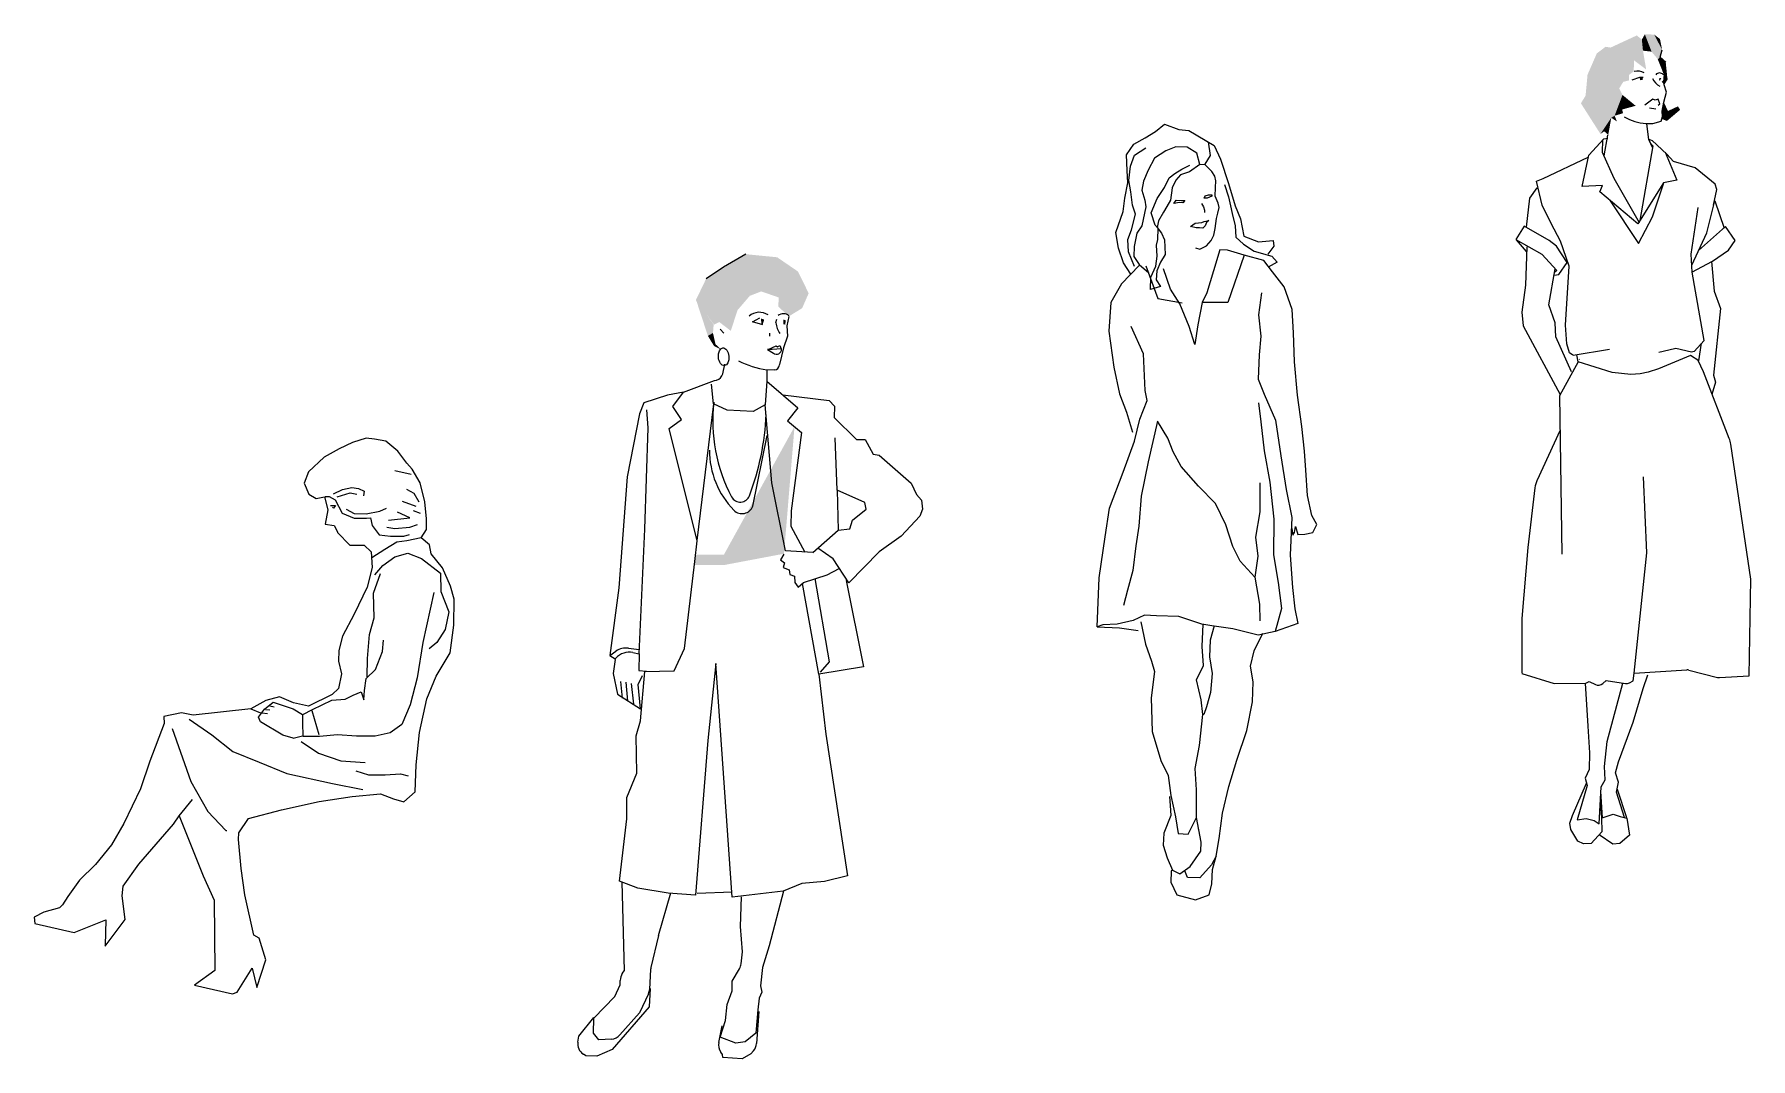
# Model space of a CAD drawing. Extents: x 116 to 135, y 123.1 to 129.1.
# Drawn here: x 116.761 to 120.311, y 125.431 to 127.551 of the extents above; entities that cross this region are included whole.
import ezdxf

# ---------------------------------------------------------------- set-up
doc = ezdxf.new("R2010")
doc.units = 0
doc.layers.get('0').update_dxf_attribs({"linetype": 'CONTINUOUS'})

msp = doc.modelspace()

# ---------------------------------------------------------------- linework, layer by layer
for p, q in [((120.1243, 127.5033), (120.128, 127.5186)), ((120.1356, 127.4927), (120.1243, 127.5033)), ((120.0663, 127.4563), (120.082, 127.4621)), ((120.082, 127.4621), (120.0886, 127.4621)), ((120.1314, 127.4103), (120.1372, 127.4307)), ((120.1318, 127.4469), (120.139, 127.4589)), ((120.1372, 127.4307), (120.1326, 127.4462)), ((120.109, 127.4167), (120.0925, 127.4039)), ((120.1018, 127.3984), (120.1149, 127.3967)), ((120.1136, 127.4143), (120.109, 127.4167)), ((120.1202, 127.4162), (120.1136, 127.4143)), ((120.12, 127.4041), (120.1236, 127.4065)), ((120.1236, 127.4065), (120.1202, 127.4162)), ((120.1279, 127.3917), (120.1314, 127.4103)), ((119.0798, 127.3493), (119.0987, 127.3643)), ((119.0987, 127.3643), (119.1282, 127.3539)), ((120.0946, 127.3657), (120.109, 127.3661)), ((120.1008, 127.3332), (120.0967, 127.3655)), ((120.109, 127.3661), (120.1262, 127.3706)), ((120.1262, 127.3706), (120.1288, 127.3804)), ((120.1288, 127.3804), (120.1279, 127.3917)), ((119.0351, 127.3234), (119.0586, 127.3363)), ((119.0586, 127.3363), (119.0798, 127.3493)), ((119.1282, 127.3539), (119.149, 127.3512)), ((119.149, 127.3512), (119.2012, 127.3208)), ((119.194, 127.2997), (119.19, 127.3279)), ((119.9762, 127.3005), (120.0074, 127.3345)), ((120.0051, 127.3062), (120.0055, 127.3324)), ((120.0074, 127.3345), (120.016, 127.3356)), ((120.0081, 127.2994), (120.0161, 127.3416)), ((120.1003, 127.3334), (120.1075, 127.3309)), ((120.1091, 127.3149), (120.1008, 127.3332)), ((120.103, 127.3265), (120.1091, 127.3197)), ((120.1075, 127.3309), (120.1382, 127.3029)), ((119.0204, 127.3009), (119.0351, 127.3234)), ((119.0214, 127.2686), (119.0204, 127.3009)), ((119.0287, 127.2776), (119.0365, 127.3003)), ((119.0365, 127.3003), (119.0601, 127.3155)), ((119.0777, 127.2941), (119.0652, 127.2692)), ((119.1013, 127.3093), (119.0777, 127.2941)), ((119.1224, 127.3177), (119.1013, 127.3093)), ((119.1454, 127.3168), (119.1224, 127.3177)), ((119.1656, 127.3045), (119.1454, 127.3168)), ((119.1716, 127.2812), (119.1656, 127.3045)), ((119.1831, 127.2818), (119.194, 127.2997)), ((119.2012, 127.3208), (119.2146, 127.2922)), ((119.2146, 127.2922), (119.2311, 127.2417)), ((119.8818, 127.2525), (119.9754, 127.2966)), ((119.9625, 127.2358), (119.9762, 127.3005)), ((120.0288, 127.252), (120.0051, 127.3062)), ((120.1091, 127.3197), (120.0822, 127.1655)), ((120.1341, 127.3067), (120.1587, 127.2487)), ((120.1518, 127.2876), (120.1382, 127.3029)), ((119.0228, 127.2433), (119.0214, 127.2686)), ((119.0252, 127.2478), (119.0287, 127.2776)), ((119.0652, 127.2692), (119.0551, 127.2466)), ((119.0984, 127.2334), (119.1084, 127.2537)), ((119.1084, 127.2537), (119.1202, 127.2625)), ((119.1202, 127.2625), (119.1344, 127.2712)), ((119.1316, 127.2597), (119.122, 127.2486)), ((119.1503, 127.2659), (119.1316, 127.2597)), ((119.1344, 127.2712), (119.1508, 127.2797)), ((119.1716, 127.2812), (119.1503, 127.2659)), ((119.1831, 127.2808), (119.1716, 127.2812)), ((119.1964, 127.2664), (119.1831, 127.2808)), ((119.2029, 127.257), (119.1964, 127.2664)), ((119.2048, 127.2477), (119.2029, 127.257)), ((120.1966, 127.2744), (120.1518, 127.2876)), ((120.2376, 127.2403), (120.1966, 127.2744)), ((119.0169, 127.2112), (119.0228, 127.2433)), ((119.0289, 127.2246), (119.0252, 127.2478)), ((119.0325, 127.1968), (119.0289, 127.2246)), ((119.0551, 127.2466), (119.0521, 127.2283)), ((119.0521, 127.2283), (119.0582, 127.2073)), ((119.0837, 127.2109), (119.0984, 127.2334)), ((119.1145, 127.2328), (119.1112, 127.2076)), ((119.122, 127.2486), (119.1145, 127.2328)), ((119.1829, 127.2163), (119.1899, 127.2183)), ((119.1899, 127.2183), (119.1968, 127.2181)), ((119.1968, 127.2181), (119.1967, 127.2158)), ((119.2036, 127.2155), (119.2043, 127.2339)), ((119.2043, 127.2339), (119.2048, 127.2477)), ((119.223, 127.2401), (119.2312, 127.2144)), ((119.2311, 127.2417), (119.2449, 127.1954)), ((119.8689, 127.2329), (119.8539, 127.2116)), ((119.8682, 127.2468), (119.8818, 127.2525)), ((119.88, 127.1972), (119.8682, 127.2468)), ((120.0051, 127.2375), (119.9625, 127.2358)), ((119.9993, 127.2246), (120.0051, 127.2375)), ((120.078, 127.1587), (119.9993, 127.2246)), ((120.0814, 127.1607), (120.0288, 127.252)), ((120.1312, 127.2433), (120.078, 127.1587)), ((120.1085, 127.173), (120.1312, 127.2412)), ((120.1587, 127.2487), (120.1312, 127.2433)), ((120.2347, 127.197), (120.241, 127.2297)), ((120.241, 127.2297), (120.2376, 127.2403)), ((118.998, 127.1406), (119.0135, 127.1837)), ((119.0135, 127.1837), (119.0169, 127.2112)), ((119.0386, 127.1782), (119.0325, 127.1968)), ((119.06, 127.1934), (119.0515, 127.1546)), ((119.0582, 127.2073), (119.06, 127.1934)), ((119.071, 127.1815), (119.0837, 127.2109)), ((119.0964, 127.1828), (119.0865, 127.1648)), ((119.1037, 127.1941), (119.0964, 127.1828)), ((119.1112, 127.2076), (119.1037, 127.1941)), ((119.1178, 127.2004), (119.1227, 127.2071)), ((119.1294, 127.2023), (119.1178, 127.2004)), ((119.1227, 127.2071), (119.1342, 127.2067)), ((119.1363, 127.202), (119.1294, 127.2023)), ((119.1342, 127.2067), (119.1411, 127.2064)), ((119.1411, 127.2064), (119.1363, 127.202)), ((119.1754, 127.2005), (119.1797, 127.1934)), ((119.1797, 127.1934), (119.1817, 127.1864)), ((119.1829, 127.2163), (119.1804, 127.2118)), ((119.1873, 127.2115), (119.1804, 127.2118)), ((119.1817, 127.1864), (119.1816, 127.1818)), ((119.1967, 127.2158), (119.1873, 127.2115)), ((119.21, 127.2014), (119.2036, 127.2155)), ((119.2091, 127.1807), (119.2119, 127.1922)), ((119.2119, 127.1922), (119.21, 127.2014)), ((119.2312, 127.2144), (119.2351, 127.1959)), ((119.2351, 127.1959), (119.239, 127.1796)), ((119.2449, 127.1954), (119.2559, 127.1686)), ((119.8539, 127.2116), (119.8471, 127.1513)), ((119.8989, 127.1589), (119.88, 127.1972)), ((120.0192, 127.2079), (120.0793, 127.1175)), ((120.1884, 127.0959), (120.2029, 127.1923)), ((120.2206, 127.1401), (120.237, 127.2063)), ((120.237, 127.2063), (120.2562, 127.1498)), ((119.0228, 127.1258), (119.0305, 127.1462)), ((119.0305, 127.1462), (119.0386, 127.1782)), ((119.0515, 127.1546), (119.0417, 127.1389)), ((119.0792, 127.1559), (119.071, 127.1815)), ((119.0859, 127.1487), (119.0792, 127.1559)), ((119.0865, 127.1648), (119.0836, 127.1511)), ((119.0836, 127.1511), (119.0924, 127.1392)), ((119.085, 127.1257), (119.0859, 127.1487)), ((119.1528, 127.153), (119.1623, 127.1595)), ((119.1642, 127.1503), (119.1528, 127.153)), ((119.1623, 127.1595), (119.1762, 127.1613)), ((119.1711, 127.15), (119.1642, 127.1503)), ((119.178, 127.1497), (119.1711, 127.15)), ((119.1762, 127.1613), (119.1808, 127.1634)), ((119.1828, 127.1541), (119.178, 127.1497)), ((119.1808, 127.1634), (119.1901, 127.1654)), ((119.1854, 127.1609), (119.1828, 127.1541)), ((119.1901, 127.1654), (119.1854, 127.1609)), ((119.2005, 127.135), (119.2033, 127.1487)), ((119.2033, 127.1487), (119.2064, 127.1693)), ((119.2064, 127.1693), (119.2091, 127.1807)), ((119.239, 127.1796), (119.245, 127.154)), ((119.245, 127.154), (119.2464, 127.1309)), ((119.2559, 127.1686), (119.2628, 127.1329)), ((119.8425, 127.1538), (119.8255, 127.1257)), ((119.8944, 127.124), (119.8425, 127.1538)), ((119.918, 127.1228), (119.8989, 127.1589)), ((120.0793, 127.1175), (120.1085, 127.173)), ((120.2595, 127.1527), (120.2035, 127.1031)), ((120.2789, 127.1241), (120.2595, 127.1527)), ((119.0037, 127.1081), (118.998, 127.1406)), ((119.0241, 127.1004), (119.0228, 127.1258)), ((119.0361, 127.1115), (119.0353, 127.0908)), ((119.0417, 127.1389), (119.0361, 127.1115)), ((119.0822, 127.1143), (119.085, 127.1257)), ((119.0836, 127.0912), (119.0822, 127.1143)), ((119.0924, 127.1392), (119.0988, 127.1252)), ((119.0988, 127.1252), (119.0999, 127.0952)), ((119.1717, 127.1062), (119.1858, 127.1126)), ((119.1858, 127.1126), (119.1954, 127.1237)), ((119.1954, 127.1237), (119.2005, 127.135)), ((119.2464, 127.1309), (119.2619, 127.1165)), ((119.2619, 127.1165), (119.2844, 127.1018)), ((119.2628, 127.1329), (119.2931, 127.1209)), ((119.2931, 127.1209), (119.3234, 127.1241)), ((119.3248, 127.1121), (119.3125, 127.0957)), ((119.3234, 127.1241), (119.3248, 127.1121)), ((119.8255, 127.1257), (119.8791, 127.096)), ((119.8262, 127.1255), (119.8468, 127.1014)), ((119.8482, 127.1111), (119.8454, 127.0316)), ((119.9096, 127.1121), (119.8944, 127.124)), ((119.9315, 127.0783), (119.9096, 127.1121)), ((119.9357, 127.0706), (119.918, 127.1228)), ((120.1895, 127.0727), (120.2206, 127.1401)), ((120.2654, 127.1038), (120.2789, 127.1241)), ((118.2326, 127.0956), (118.1865, 127.069)), ((119.014, 127.0778), (119.0037, 127.1081)), ((119.0292, 127.0542), (119.014, 127.0778)), ((119.0367, 127.07), (119.0241, 127.1004)), ((119.0353, 127.0908), (119.0461, 127.0742)), ((119.0805, 127.0706), (119.0836, 127.0912)), ((119.0901, 127.0794), (119.0825, 127.0613)), ((119.0999, 127.0952), (119.0901, 127.0794)), ((119.1626, 127.1089), (119.1717, 127.1062)), ((119.2131, 127.1046), (119.1999, 127.0614)), ((119.2292, 127.104), (119.2131, 127.1046)), ((119.2633, 127.0934), (119.2292, 127.104)), ((119.2633, 127.0934), (119.2296, 126.9957)), ((119.3044, 127.0826), (119.2633, 127.0934)), ((119.2844, 127.1018), (119.3208, 127.0912)), ((119.3219, 127.0589), (119.3044, 127.0826)), ((119.3319, 127.0793), (119.313, 127.0685)), ((119.3208, 127.0912), (119.3319, 127.0793)), ((119.8791, 127.096), (119.9105, 127.0617)), ((119.9145, 127.0535), (119.9315, 127.0783)), ((120.1902, 127.0583), (120.1884, 127.0959)), ((120.1898, 127.0581), (120.2326, 127.0809)), ((120.2305, 127.0802), (120.236, 127.0194)), ((120.2326, 127.0809), (120.2654, 127.1038)), ((118.1865, 127.069), (118.1505, 127.0448)), ((119.046, 127.0719), (119.01, 127.0342)), ((119.0461, 127.0742), (119.0662, 127.0573)), ((119.0598, 127.0714), (119.0848, 127.0037)), ((119.0694, 127.0227), (119.0704, 127.048)), ((119.0704, 127.048), (119.0805, 127.0706)), ((119.0825, 127.0613), (119.0817, 127.0429)), ((119.0817, 127.0429), (119.0904, 127.0288)), ((119.1109, 127.0234), (119.0964, 127.0654)), ((119.1999, 127.0614), (119.1866, 127.0158)), ((119.346, 127.0281), (119.3219, 127.0589)), ((119.8938, 126.991), (119.907, 127.0656)), ((119.9045, 127.0519), (119.9145, 127.0535)), ((119.9105, 127.0617), (119.9056, 127.0577)), ((119.9285, 126.9485), (119.9357, 127.0706)), ((120.2149, 126.917), (120.1902, 127.0583)), ((119.01, 127.0342), (118.9878, 126.9959)), ((119.0904, 127.0288), (119.0694, 127.0227)), ((119.1305, 126.9927), (119.1109, 127.0234)), ((119.1866, 127.0158), (119.1766, 126.9955)), ((119.2995, 127.016), (119.2931, 126.9702)), ((119.3626, 126.9814), (119.346, 127.0281)), ((119.8454, 127.0316), (119.8379, 126.9759)), ((120.236, 127.0194), (120.2487, 126.9833)), ((118.9878, 126.9959), (118.9832, 126.9362)), ((119.0848, 127.0037), (119.1351, 126.9948)), ((119.1494, 126.9459), (119.1305, 126.9927)), ((119.1766, 126.9955), (119.1679, 126.9498)), ((119.2296, 126.9957), (119.1766, 126.9955)), ((119.2931, 126.9702), (119.2983, 126.9263)), ((119.3653, 126.9329), (119.3626, 126.9814)), ((119.8379, 126.9759), (119.8405, 126.9474)), ((119.907, 126.9539), (119.8938, 126.991)), ((120.2487, 126.9833), (120.2344, 126.8454)), ((118.1795, 126.9404), (118.1874, 126.9325)), ((118.2467, 126.9554), (118.2613, 126.9641)), ((118.2679, 126.9493), (118.2467, 126.9554)), ((118.2963, 126.9604), (118.294, 126.9536)), ((118.3216, 126.967), (118.3171, 126.9474)), ((118.3171, 126.9474), (118.3187, 126.9259)), ((118.9832, 126.9362), (118.9941, 126.8621)), ((119.0551, 126.8897), (119.0296, 126.9459)), ((119.1617, 126.9086), (119.1494, 126.9459)), ((119.1679, 126.9498), (119.1617, 126.9086)), ((119.8405, 126.9474), (119.9172, 126.8051)), ((119.9084, 126.9249), (119.907, 126.9539)), ((119.931, 126.9103), (119.9285, 126.9485)), ((118.2868, 126.8983), (118.2772, 126.8987)), ((118.2772, 126.8987), (118.2896, 126.8906)), ((118.279, 126.8987), (118.2955, 126.9063)), ((118.2814, 126.9325), (118.2814, 126.9263)), ((118.3066, 126.8995), (118.2868, 126.8983)), ((118.2955, 126.9063), (118.2978, 126.904)), ((118.2978, 126.904), (118.303, 126.907)), ((118.3106, 126.9016), (118.302, 126.8674)), ((118.303, 126.907), (118.306, 126.8995)), ((118.3187, 126.9259), (118.3106, 126.9016)), ((119.2983, 126.9263), (119.2945, 126.8873)), ((119.3676, 126.8729), (119.3653, 126.9329)), ((119.9406, 126.8525), (119.9084, 126.9249)), ((119.9367, 126.8912), (119.931, 126.9103)), ((120.0193, 126.8983), (119.9442, 126.8863)), ((120.1568, 126.9005), (120.1418, 126.897)), ((120.1891, 126.8931), (120.1568, 126.9005)), ((120.2149, 126.917), (120.1942, 126.8944)), ((120.2042, 126.8751), (120.2098, 126.9114)), ((118.1849, 126.8484), (118.1894, 126.8678)), ((118.302, 126.8674), (118.3019, 126.8661)), ((118.9941, 126.8621), (119.0058, 126.8064)), ((119.059, 126.8135), (119.0551, 126.8897)), ((119.2945, 126.8873), (119.2925, 126.8367)), ((119.3741, 126.8036), (119.3676, 126.8729)), ((119.9546, 126.8732), (119.9157, 126.8024)), ((119.9433, 126.8869), (119.9367, 126.8912)), ((119.9546, 126.8732), (119.9515, 126.8874)), ((120.0248, 126.8509), (119.9546, 126.8732)), ((119.9572, 126.878), (119.9565, 126.8784)), ((120.1871, 126.8857), (120.1209, 126.8582)), ((120.1418, 126.897), (120.1212, 126.8924)), ((120.2042, 126.8751), (120.1871, 126.8857)), ((120.1942, 126.8944), (120.1891, 126.8931)), ((120.2139, 126.8519), (120.2028, 126.876)), ((118.1036, 126.8104), (118.1676, 126.834)), ((118.1655, 126.7861), (118.1613, 126.8268)), ((118.1676, 126.834), (118.172, 126.8351)), ((118.2759, 126.8329), (118.2725, 126.784)), ((118.292, 126.8564), (118.2759, 126.856)), ((118.2759, 126.856), (118.2761, 126.8325)), ((118.2759, 126.8329), (118.3401, 126.7778)), ((119.2925, 126.8367), (119.3051, 126.8063)), ((120.0634, 126.847), (120.0248, 126.8509)), ((120.0826, 126.8483), (120.0634, 126.847)), ((120.0992, 126.8513), (120.0826, 126.8483)), ((120.1209, 126.8582), (120.0992, 126.8513)), ((120.267, 126.7143), (120.2139, 126.8519)), ((120.2388, 126.8306), (120.231, 126.8056)), ((120.2344, 126.8454), (120.2388, 126.8306)), ((118.0704, 126.8039), (118.0214, 126.7884)), ((118.1036, 126.8104), (118.0704, 126.8039)), ((118.0813, 126.7808), (118.1036, 126.8104)), ((118.3092, 126.8043), (118.405, 126.7927)), ((118.405, 126.7927), (118.4158, 126.7811)), ((119.0058, 126.8064), (119.0204, 126.769)), ((119.0475, 126.7541), (119.0628, 126.7927)), ((119.0628, 126.7927), (119.059, 126.8135)), ((119.3051, 126.8063), (119.3284, 126.7524)), ((119.3831, 126.7388), (119.3741, 126.8036)), ((119.9157, 126.8024), (119.9204, 126.4752)), ((118.0125, 126.7653), (117.9872, 126.6347)), ((118.0214, 126.7884), (118.0125, 126.7653)), ((118.0303, 126.7364), (118.028, 126.7733)), ((118.0994, 126.7533), (118.0813, 126.7808)), ((118.1655, 126.7861), (118.131, 126.5034)), ((118.1943, 126.7727), (118.1655, 126.7861)), ((118.2481, 126.7701), (118.1943, 126.7727)), ((118.2725, 126.784), (118.2481, 126.7701)), ((118.2865, 126.6225), (118.2725, 126.784)), ((118.3401, 126.7778), (118.319, 126.7511)), ((118.4158, 126.7811), (118.4156, 126.7574)), ((118.4156, 126.7574), (118.4614, 126.7124)), ((119.0204, 126.769), (119.0326, 126.7271)), ((119.2929, 126.7883), (119.2983, 126.749)), ((118.0234, 126.5266), (118.0303, 126.7364)), ((118.074, 126.7353), (118.0994, 126.7533)), ((118.1317, 126.5023), (118.074, 126.7353)), ((118.2469, 126.5744), (118.277, 126.7202)), ((118.319, 126.7511), (118.3476, 126.7264)), ((118.3476, 126.7264), (118.3267, 126.5645)), ((119.0326, 126.7271), (119.0326, 126.7271)), ((119.0365, 126.7085), (119.0475, 126.7541)), ((119.0842, 126.7504), (119.0648, 126.6659)), ((119.1059, 126.715), (119.0842, 126.7504)), ((119.2983, 126.749), (119.3052, 126.6888)), ((119.3284, 126.7524), (119.3393, 126.6783)), ((119.388, 126.6879), (119.3831, 126.7388)), ((119.9168, 126.7301), (119.8697, 126.6284)), ((117.3912, 126.6932), (117.3601, 126.6755)), ((117.4188, 126.7058), (117.3912, 126.6932)), ((117.4471, 126.7147), (117.4188, 126.7058)), ((117.4646, 126.713), (117.4471, 126.7147)), ((117.4879, 126.7085), (117.4646, 126.713)), ((117.5128, 126.6883), (117.4879, 126.7085)), ((117.5312, 126.663), (117.5128, 126.6883)), ((118.4216, 126.6072), (118.4177, 126.7156)), ((118.4614, 126.7124), (118.4797, 126.712)), ((118.4797, 126.712), (118.4963, 126.6818)), ((119.0133, 126.6449), (119.0365, 126.7085)), ((119.1163, 126.687), (119.1059, 126.715)), ((119.1335, 126.6564), (119.1163, 126.687)), ((119.3052, 126.6888), (119.3165, 126.6239)), ((119.3911, 126.6487), (119.388, 126.6879)), ((120.3113, 126.4235), (120.2701, 126.7025)), ((117.3601, 126.6755), (117.3276, 126.6454)), ((117.5422, 126.6507), (117.5312, 126.663)), ((117.5591, 126.6225), (117.5422, 126.6507)), ((118.4963, 126.6818), (118.5085, 126.6797)), ((118.5085, 126.6797), (118.5747, 126.6219)), ((119.0648, 126.6659), (119.0505, 126.5951)), ((119.1688, 126.6158), (119.1335, 126.6564)), ((119.3393, 126.6783), (119.3504, 126.6088)), ((117.3276, 126.6454), (117.319, 126.6221)), ((117.319, 126.6221), (117.3287, 126.5989)), ((117.5404, 126.6401), (117.5064, 126.6475)), ((117.5689, 126.5833), (117.5591, 126.6225)), ((117.9872, 126.6347), (117.9697, 126.4055)), ((118.3146, 126.4816), (118.2865, 126.6225)), ((118.5747, 126.6219), (118.5858, 126.5987)), ((118.9851, 126.57), (119.0133, 126.6449)), ((119.2042, 126.5799), (119.1688, 126.6158)), ((119.2957, 126.6224), (119.2957, 126.5626)), ((119.3165, 126.6239), (119.325, 126.5476)), ((119.3946, 126.5965), (119.3911, 126.6487)), ((120.0966, 126.4778), (120.0896, 126.6352)), ((117.3287, 126.5989), (117.3439, 126.5901)), ((117.3439, 126.5901), (117.3613, 126.5935)), ((117.3613, 126.5935), (117.3677, 126.5669)), ((117.3622, 126.594), (117.3709, 126.5941)), ((117.3709, 126.5941), (117.3833, 126.5876)), ((117.3799, 126.6001), (117.398, 126.6086)), ((117.3833, 126.5876), (117.3974, 126.5601)), ((117.3872, 126.5937), (117.4142, 126.6022)), ((117.398, 126.6086), (117.4174, 126.613)), ((117.4142, 126.6022), (117.428, 126.599)), ((117.4174, 126.613), (117.4312, 126.6109)), ((117.4312, 126.6109), (117.4431, 126.6054)), ((117.4431, 126.6054), (117.442, 126.5958)), ((117.5508, 126.5736), (117.5227, 126.5839)), ((117.5463, 126.6002), (117.5316, 126.6091)), ((117.5567, 126.5825), (117.5463, 126.6002)), ((117.5721, 126.5484), (117.5689, 126.5833)), ((118.4787, 126.5821), (118.4216, 126.6072)), ((118.4216, 126.6072), (118.4235, 126.5243)), ((118.4814, 126.568), (118.4787, 126.5821)), ((118.5858, 126.5987), (118.5962, 126.5868)), ((118.5962, 126.5868), (118.5983, 126.5684)), ((119.0505, 126.5951), (119.0458, 126.5331)), ((119.2255, 126.5354), (119.2042, 126.5799)), ((119.3504, 126.6088), (119.362, 126.5508)), ((119.4035, 126.5552), (119.3946, 126.5965)), ((119.865, 126.6119), (119.8501, 126.4889)), ((117.3677, 126.5669), (117.3622, 126.5371)), ((117.3734, 126.5754), (117.384, 126.5754)), ((117.3799, 126.5701), (117.3776, 126.5722)), ((117.384, 126.5754), (117.3799, 126.5701)), ((117.3974, 126.5601), (117.4222, 126.5494)), ((117.4056, 126.568), (117.4227, 126.5593)), ((117.4222, 126.5494), (117.4477, 126.5496)), ((117.4227, 126.5593), (117.4475, 126.5582)), ((117.4475, 126.5582), (117.4753, 126.5636)), ((117.4477, 126.5496), (117.4564, 126.5504)), ((117.4564, 126.5504), (117.4594, 126.5344)), ((117.4753, 126.5636), (117.4892, 126.5701)), ((117.4931, 126.5455), (117.5375, 126.5499)), ((117.5375, 126.5499), (117.5123, 126.5618)), ((117.5596, 126.5588), (117.5449, 126.5647)), ((117.5723, 126.5258), (117.5721, 126.5484)), ((118.3267, 126.5645), (118.3259, 126.5332)), ((118.4478, 126.5272), (118.4536, 126.5452)), ((118.4536, 126.5452), (118.4814, 126.568)), ((118.5924, 126.5537), (118.5536, 126.512)), ((118.5983, 126.5684), (118.5924, 126.5537)), ((118.9759, 126.5105), (118.9851, 126.57)), ((119.2957, 126.5626), (119.2867, 126.5099)), ((119.325, 126.5476), (119.3245, 126.4739)), ((119.362, 126.5508), (119.3589, 126.4726)), ((119.414, 126.5364), (119.4035, 126.5552)), ((117.3622, 126.5371), (117.3812, 126.5343)), ((117.3812, 126.5343), (117.3882, 126.5215)), ((117.3882, 126.5215), (117.3882, 126.5201)), ((117.3882, 126.5201), (117.4132, 126.4933)), ((117.4594, 126.5344), (117.4741, 126.5149)), ((117.4741, 126.5149), (117.4974, 126.5121)), ((117.4902, 126.5307), (117.5064, 126.5278)), ((117.4974, 126.5121), (117.5251, 126.5124)), ((117.5064, 126.5278), (117.5375, 126.5307)), ((117.5251, 126.5124), (117.5367, 126.5154)), ((117.5607, 126.509), (117.5316, 126.5027)), ((117.5375, 126.5307), (117.5537, 126.5366)), ((117.5607, 126.509), (117.5723, 126.5258)), ((117.5783, 126.4946), (117.5607, 126.509)), ((118.012, 126.2691), (118.0234, 126.5266)), ((118.3259, 126.5332), (118.3544, 126.4792)), ((118.3712, 126.4782), (118.4235, 126.5245)), ((118.4235, 126.5245), (118.4478, 126.5272)), ((118.5536, 126.512), (118.5087, 126.4796)), ((118.9634, 126.4258), (118.9759, 126.5105)), ((119.0458, 126.5331), (119.0396, 126.4919)), ((119.2399, 126.491), (119.2255, 126.5354)), ((119.2867, 126.5099), (119.2921, 126.4706)), ((119.3618, 126.5283), (119.3641, 126.5144)), ((119.3641, 126.5144), (119.3676, 126.5195)), ((119.3676, 126.5195), (119.3694, 126.5324)), ((119.3694, 126.5324), (119.3748, 126.516)), ((119.3748, 126.516), (119.389, 126.5166)), ((119.389, 126.5166), (119.4053, 126.5197)), ((119.4053, 126.5197), (119.414, 126.5364)), ((117.4132, 126.4933), (117.443, 126.4935)), ((117.443, 126.4935), (117.4577, 126.4798)), ((117.4577, 126.4798), (117.4594, 126.4471)), ((117.4857, 126.4849), (117.4591, 126.4672)), ((117.5109, 126.4997), (117.4857, 126.4849)), ((117.5065, 126.4693), (117.5334, 126.4768)), ((117.5316, 126.5027), (117.5109, 126.4997)), ((117.5334, 126.4768), (117.5618, 126.4661)), ((117.5814, 126.4757), (117.5783, 126.4946)), ((117.6049, 126.4468), (117.5814, 126.4757)), ((118.127, 126.4599), (118.1317, 126.5023)), ((118.311, 126.4751), (118.3044, 126.4629)), ((118.3712, 126.4782), (118.3146, 126.4816)), ((118.413, 126.4656), (118.3816, 126.4874)), ((118.5087, 126.4796), (118.4454, 126.4156)), ((119.0396, 126.4919), (119.0331, 126.4415)), ((119.2549, 126.4605), (119.2399, 126.491)), ((119.3245, 126.4739), (119.3337, 126.416)), ((119.3589, 126.4726), (119.3633, 126.4057)), ((119.8501, 126.4889), (119.838, 126.3416)), ((120.07, 126.2289), (120.0966, 126.4778)), ((117.4594, 126.4471), (117.4495, 126.407)), ((117.4653, 126.4319), (117.4819, 126.4516)), ((117.4819, 126.4516), (117.5065, 126.4693)), ((117.5618, 126.4661), (117.6013, 126.4358)), ((117.6219, 126.4091), (117.6049, 126.4468)), ((118.1055, 126.2799), (118.127, 126.4599)), ((118.3044, 126.4629), (118.3128, 126.457)), ((118.3128, 126.457), (118.3101, 126.4475)), ((118.3101, 126.4475), (118.3225, 126.4426)), ((118.3225, 126.4426), (118.3233, 126.433)), ((118.4006, 126.4319), (118.4255, 126.4452)), ((118.4454, 126.4156), (118.413, 126.4656)), ((119.0331, 126.4415), (119.0223, 126.4005)), ((119.2858, 126.4271), (119.2549, 126.4605)), ((119.2921, 126.4706), (119.2858, 126.4271)), ((117.4495, 126.407), (117.4223, 126.3508)), ((117.4627, 126.394), (117.4769, 126.4349)), ((117.6013, 126.4358), (117.6016, 126.398)), ((117.6294, 126.3822), (117.6219, 126.4091)), ((117.9697, 126.4055), (117.951, 126.2656)), ((118.3233, 126.433), (118.3335, 126.4295)), ((118.3335, 126.4295), (118.3342, 126.4161)), ((118.3342, 126.4161), (118.3411, 126.4068)), ((118.3411, 126.4068), (118.3518, 126.4165)), ((118.3833, 126.2269), (118.3501, 126.4143)), ((118.3518, 126.4165), (118.4006, 126.4319)), ((118.3754, 126.4249), (118.4052, 126.2525)), ((118.4404, 126.4205), (118.4761, 126.242)), ((118.9594, 126.3246), (118.9634, 126.4258)), ((118.9634, 126.4258), (118.9634, 126.4258)), ((119.2858, 126.4271), (119.2951, 126.3715)), ((119.3337, 126.416), (119.3409, 126.3628)), ((119.3633, 126.4057), (119.3685, 126.3617)), ((120.3082, 126.2233), (120.3113, 126.4235)), ((117.4638, 126.3431), (117.4627, 126.394)), ((117.5871, 126.3957), (117.5646, 126.2922)), ((117.6016, 126.398), (117.618, 126.3559)), ((117.6284, 126.3284), (117.6294, 126.3822)), ((119.0223, 126.4005), (119.0141, 126.3686)), ((119.2951, 126.3715), (119.2961, 126.3369)), ((117.4223, 126.3508), (117.3979, 126.3054)), ((117.4539, 126.3088), (117.4638, 126.3431)), ((117.618, 126.3559), (117.6103, 126.3188)), ((119.0011, 126.3299), (118.9711, 126.3288)), ((119.0336, 126.3379), (119.0011, 126.3299)), ((119.0571, 126.3485), (119.0336, 126.3379)), ((119.0496, 126.3349), (119.0593, 126.2885)), ((119.0824, 126.3475), (119.0571, 126.3485)), ((119.1283, 126.3457), (119.0824, 126.3475)), ((119.1761, 126.33), (119.1283, 126.3457)), ((119.1967, 126.3269), (119.1761, 126.33)), ((119.1766, 126.284), (119.1784, 126.3299)), ((119.3409, 126.3628), (119.3275, 126.3149)), ((119.3742, 126.3315), (119.3275, 126.3149)), ((119.3685, 126.3617), (119.3742, 126.3315)), ((119.838, 126.3416), (119.8381, 126.2289)), ((117.3979, 126.3054), (117.3909, 126.2756)), ((117.4499, 126.2593), (117.4539, 126.3088)), ((117.4811, 126.2734), (117.4831, 126.2967)), ((117.6103, 126.3188), (117.5937, 126.2924)), ((117.6208, 126.2708), (117.6284, 126.3284)), ((118.9711, 126.3288), (118.9594, 126.3246)), ((118.9594, 126.3246), (119.0054, 126.3228)), ((119.0054, 126.3228), (119.0443, 126.3167)), ((119.0443, 126.3167), (119.0443, 126.3167)), ((119.1932, 126.2971), (119.1919, 126.2626)), ((119.2013, 126.3267), (119.1932, 126.2971)), ((119.2402, 126.3206), (119.1967, 126.3269)), ((119.2926, 126.3071), (119.2402, 126.3206)), ((119.2845, 126.2752), (119.302, 126.3113)), ((119.3275, 126.3149), (119.2926, 126.3071)), ((117.3909, 126.2756), (117.3903, 126.2537)), ((117.4495, 126.2215), (117.4499, 126.2593)), ((117.4668, 126.2361), (117.4811, 126.2734)), ((117.5646, 126.2922), (117.5528, 126.2194)), ((117.5937, 126.2924), (117.5778, 126.2792)), ((117.5921, 126.2226), (117.6208, 126.2708)), ((117.951, 126.2656), (117.9639, 126.2743)), ((117.951, 126.2656), (117.9623, 126.2582)), ((117.9623, 126.2582), (117.9638, 126.2599)), ((117.9901, 126.2804), (118.0119, 126.2776)), ((117.9991, 126.2716), (118.012, 126.2691)), ((118.012, 126.2691), (118.0116, 126.234)), ((118.0843, 126.2333), (118.1055, 126.2799)), ((119.0593, 126.2885), (119.0718, 126.2535)), ((119.1797, 126.2447), (119.1766, 126.284)), ((119.1919, 126.2626), (119.1975, 126.2279)), ((119.2763, 126.2432), (119.2845, 126.2752)), ((117.3963, 126.2276), (117.39, 126.197)), ((117.3903, 126.2537), (117.3963, 126.2276)), ((117.4473, 126.2178), (117.4668, 126.2361)), ((117.9623, 126.2567), (117.9579, 126.2284)), ((117.9579, 126.2284), (117.9669, 126.1852)), ((118.0102, 126.2052), (118.0189, 126.2237)), ((118.0116, 126.234), (118.027, 126.233)), ((118.0146, 126.1302), (118.0234, 126.232)), ((118.0234, 126.232), (118.0843, 126.2333)), ((118.1703, 126.2486), (118.1537, 126.0895)), ((118.204, 125.7655), (118.1703, 126.2486)), ((118.4761, 126.242), (118.3833, 126.2269)), ((118.3833, 126.2269), (118.3978, 126.1028)), ((118.4052, 126.2525), (118.3864, 126.2306)), ((119.0779, 126.2325), (119.0712, 126.1775)), ((119.0718, 126.2535), (119.0779, 126.2325)), ((119.1647, 126.2153), (119.1797, 126.2447)), ((119.1975, 126.2279), (119.1936, 126.1889)), ((119.282, 126.2108), (119.2763, 126.2432)), ((119.8381, 126.2283), (119.9047, 126.2075)), ((120.0684, 126.2127), (120.07, 126.2289)), ((120.07, 126.2289), (120.1792, 126.2354)), ((120.0892, 126.1968), (120.0989, 126.2256)), ((120.1834, 126.235), (120.2426, 126.2199)), ((120.2468, 126.2196), (120.3082, 126.2233)), ((117.39, 126.197), (117.377, 126.1845)), ((117.42, 126.1834), (117.4366, 126.1901)), ((117.4366, 126.1901), (117.4426, 126.1734)), ((117.4426, 126.1734), (117.4439, 126.193)), ((117.4439, 126.193), (117.4473, 126.2178)), ((117.5528, 126.2194), (117.538, 126.1632)), ((117.5728, 126.1759), (117.5921, 126.2226)), ((117.9774, 126.1773), (117.9743, 126.2118)), ((117.9884, 126.171), (117.9852, 126.2102)), ((118.0009, 126.1647), (117.9962, 126.2071)), ((118.0145, 126.1552), (118.0102, 126.2052)), ((119.1746, 126.1735), (119.1647, 126.2153)), ((119.1936, 126.1889), (119.1856, 126.1593)), ((119.2804, 126.1694), (119.282, 126.2108)), ((119.9047, 126.2075), (119.9701, 126.2084)), ((119.9691, 126.2084), (119.9744, 126.1194)), ((119.9701, 126.2084), (119.9771, 126.2118)), ((119.9771, 126.2118), (119.9901, 126.2054)), ((120.0055, 126.2076), (120.0122, 126.2139)), ((120.0122, 126.2139), (120.0523, 126.2076)), ((120.0146, 126.0875), (120.0468, 126.2083)), ((120.0605, 126.2089), (120.0684, 126.2127)), ((120.0683, 126.1271), (120.0892, 126.1968)), ((117.2085, 126.1548), (117.0892, 126.1422)), ((117.2396, 126.1725), (117.2085, 126.1548)), ((117.2085, 126.1548), (117.2287, 126.1466)), ((117.2246, 126.1375), (117.2368, 126.1543)), ((117.2368, 126.1543), (117.2549, 126.169)), ((117.2387, 126.1538), (117.2479, 126.1531)), ((117.2679, 126.18), (117.2396, 126.1725)), ((117.2479, 126.1611), (117.2571, 126.1591)), ((117.2549, 126.169), (117.2965, 126.1548)), ((117.2971, 126.1671), (117.2679, 126.18)), ((117.2965, 126.1548), (117.3158, 126.1435)), ((117.3277, 126.1608), (117.2971, 126.1671)), ((117.3162, 126.1433), (117.3365, 126.1536)), ((117.377, 126.1845), (117.3277, 126.1608)), ((117.3365, 126.1536), (117.3764, 126.1729)), ((117.3764, 126.1729), (117.404, 126.1753)), ((117.404, 126.1753), (117.42, 126.1834)), ((117.538, 126.1632), (117.5209, 126.1223)), ((117.5574, 126.1059), (117.5728, 126.1759)), ((117.9669, 126.1852), (118.0145, 126.1552)), ((119.0712, 126.1775), (119.0731, 126.1084)), ((119.1781, 126.1434), (119.1746, 126.1735)), ((119.1856, 126.1593), (119.1804, 126.1433)), ((119.2689, 126.11), (119.2804, 126.1694)), ((117.029, 126.1243), (116.9998, 126.0469)), ((117.0652, 126.1464), (117.0289, 126.1388)), ((117.0289, 126.1388), (117.029, 126.1243)), ((117.0892, 126.1422), (117.0652, 126.1464)), ((117.0813, 126.1334), (117.1281, 126.1011)), ((117.2283, 126.128), (117.2246, 126.1375)), ((117.2751, 126.1008), (117.2283, 126.128)), ((117.2314, 126.1466), (117.2432, 126.1452)), ((117.3164, 126.1265), (117.3162, 126.1433)), ((117.3166, 126.0974), (117.3164, 126.1265)), ((117.3348, 126.1518), (117.3493, 126.1018)), ((117.5209, 126.1223), (117.497, 126.1054)), ((118.0055, 126.0992), (118.0146, 126.1302)), ((119.171, 126.0792), (119.1781, 126.1434)), ((119.1804, 126.1433), (119.1781, 126.1434)), ((119.9744, 126.1194), (119.9776, 126.0641)), ((120.0377, 126.0456), (120.0683, 126.1271)), ((117.0458, 126.1142), (117.0845, 126.0047)), ((117.1281, 126.1011), (117.1713, 126.0665)), ((117.2962, 126.0944), (117.2751, 126.1008)), ((117.2962, 126.0944), (117.3158, 126.0992)), ((117.313, 126.0872), (117.3489, 126.0635)), ((117.3508, 126.0977), (117.3166, 126.0974)), ((117.3879, 126.1009), (117.3508, 126.0977)), ((117.4272, 126.0983), (117.3879, 126.1009)), ((117.4657, 126.0986), (117.4272, 126.0983)), ((117.497, 126.1054), (117.4657, 126.0986)), ((117.5506, 126.0389), (117.5574, 126.1059)), ((118.0068, 126.0222), (118.0055, 126.0992)), ((118.1537, 126.0895), (118.1288, 125.7691)), ((118.3978, 126.1028), (118.443, 125.8093)), ((119.0731, 126.1084), (119.0914, 126.0478)), ((119.2481, 126.0486), (119.2689, 126.11)), ((120.0086, 126.0359), (120.0146, 126.0875)), ((116.9998, 126.0469), (116.9806, 125.9893)), ((117.1713, 126.0665), (117.2261, 126.0443)), ((117.3489, 126.0635), (117.3948, 126.0471)), ((117.3948, 126.0471), (117.4451, 126.0439)), ((119.0914, 126.0478), (119.1064, 126.0173)), ((119.1622, 126.0312), (119.171, 126.0792)), ((119.2321, 125.994), (119.2481, 126.0486)), ((119.9776, 126.0641), (119.9771, 126.0296)), ((120.0317, 126.0225), (120.0377, 126.0456)), ((117.2261, 126.0443), (117.283, 126.0215)), ((117.283, 126.0215), (117.3777, 126.0004)), ((117.4256, 126.027), (117.4518, 126.0185)), ((117.4518, 126.0185), (117.4867, 126.0187)), ((117.4867, 126.0187), (117.518, 126.0204)), ((117.518, 126.0204), (117.5341, 126.0162)), ((117.5489, 125.9829), (117.5506, 126.0389)), ((117.9866, 125.9713), (118.0068, 126.0222)), ((119.1064, 126.0173), (119.1117, 125.9756)), ((119.1651, 125.9874), (119.1622, 126.0312)), ((119.9771, 126.0296), (119.9686, 126.0117)), ((119.9686, 126.0117), (119.9734, 125.9962)), ((120.0102, 126.0082), (120.0086, 126.0359)), ((120.0379, 126.0033), (120.0317, 126.0225)), ((116.9806, 125.9893), (116.9462, 125.9177)), ((117.0845, 126.0047), (117.1199, 125.9424)), ((117.3777, 126.0004), (117.4404, 125.9878)), ((117.418, 125.9738), (117.4769, 125.9794)), ((117.4769, 125.9794), (117.5039, 125.9687)), ((117.525, 125.9623), (117.5489, 125.9829)), ((119.1117, 125.9756), (119.1215, 125.9315)), ((119.1652, 125.9298), (119.1651, 125.9874)), ((119.2185, 125.9392), (119.2321, 125.994)), ((119.943, 125.9346), (119.9717, 126.0015)), ((119.9734, 125.9962), (119.9521, 125.9255)), ((119.9976, 125.9171), (120.0018, 125.9937)), ((120.0004, 125.9844), (120.0041, 125.9294)), ((120.0018, 125.9937), (120.0102, 126.0082)), ((120.0337, 125.9823), (120.0379, 126.0033)), ((120.0503, 125.9301), (120.0337, 125.9823)), ((120.035, 125.9889), (120.0547, 125.9301)), ((117.0603, 125.9339), (117.0882, 125.9677)), ((117.1199, 125.9424), (117.1566, 125.9034)), ((117.2037, 125.9278), (117.2719, 125.9458)), ((117.2719, 125.9458), (117.3497, 125.9631)), ((117.3497, 125.9631), (117.418, 125.9738)), ((117.5039, 125.9687), (117.525, 125.9623)), ((117.9865, 125.9276), (117.9866, 125.9713)), ((119.109, 125.9738), (119.1105, 125.9553)), ((119.1105, 125.9553), (119.112, 125.9345)), ((119.2118, 125.8865), (119.2185, 125.9392)), ((120.0002, 125.9666), (120.0027, 125.9292)), ((116.9462, 125.9177), (116.9204, 125.8739)), ((116.9767, 125.8336), (117.0488, 125.9164)), ((117.0488, 125.9164), (117.0603, 125.9339)), ((117.0603, 125.9339), (117.0841, 125.8752)), ((117.1835, 125.8985), (117.2037, 125.9278)), ((117.9714, 125.7982), (117.9865, 125.9276)), ((119.112, 125.9345), (119.0971, 125.8979)), ((119.1215, 125.9315), (119.127, 125.8967)), ((119.1477, 125.8959), (119.1652, 125.9298)), ((119.1747, 125.8788), (119.1652, 125.9298)), ((119.1665, 125.9044), (119.1665, 125.9044)), ((119.9372, 125.9185), (119.943, 125.9346)), ((119.939, 125.9052), (119.9372, 125.9185)), ((119.9539, 125.8815), (119.939, 125.9052)), ((119.9521, 125.9255), (119.9707, 125.928)), ((119.9707, 125.928), (119.9874, 125.9242)), ((119.9874, 125.9242), (119.9976, 125.9171)), ((120.0027, 125.9292), (120.0033, 125.9005)), ((120.0041, 125.9294), (120.0267, 125.9367)), ((120.0267, 125.9367), (120.0412, 125.9325)), ((120.0412, 125.9325), (120.0549, 125.9288)), ((120.0549, 125.9288), (120.0609, 125.8933)), ((116.9204, 125.8739), (116.8872, 125.8329)), ((117.0841, 125.8752), (117.11, 125.8091)), ((117.1566, 125.9034), (117.1588, 125.9034)), ((117.1829, 125.8847), (117.1835, 125.8985)), ((117.1885, 125.8243), (117.1829, 125.8847)), ((119.0971, 125.8979), (119.0962, 125.8726)), ((119.0962, 125.8726), (119.1044, 125.8469)), ((119.127, 125.8967), (119.1477, 125.8959)), ((119.174, 125.8604), (119.1747, 125.8788)), ((119.2058, 125.8499), (119.2118, 125.8865)), ((119.9652, 125.8759), (119.9539, 125.8815)), ((119.9816, 125.8764), (119.9652, 125.8759)), ((120.0033, 125.9005), (119.9816, 125.8764)), ((120.0261, 125.8751), (119.9979, 125.8945)), ((120.0405, 125.8766), (120.0261, 125.8751)), ((120.0609, 125.8933), (120.0405, 125.8766)), ((116.8872, 125.8329), (116.854, 125.8006)), ((116.9443, 125.7882), (116.9767, 125.8336)), ((119.1044, 125.8469), (119.1149, 125.8212)), ((119.152, 125.829), (119.174, 125.8604)), ((119.2058, 125.8499), (119.1959, 125.8319)), ((119.1978, 125.8226), (119.2058, 125.8499)), ((116.854, 125.8006), (116.8302, 125.7669)), ((117.11, 125.8091), (117.133, 125.7591)), ((117.1962, 125.7698), (117.1885, 125.8243)), ((118.0094, 125.784), (117.9714, 125.7982)), ((118.3954, 125.7974), (118.3484, 125.7938)), ((118.443, 125.8093), (118.3954, 125.7974)), ((119.1125, 125.819), (119.1116, 125.796)), ((119.1149, 125.8212), (119.1125, 125.819)), ((119.1149, 125.8212), (119.1307, 125.8137)), ((119.1307, 125.8137), (119.152, 125.829)), ((119.1465, 125.8062), (119.1405, 125.8195)), ((119.1465, 125.8062), (119.1465, 125.8062)), ((119.1718, 125.8052), (119.1465, 125.8062)), ((119.1959, 125.8319), (119.1718, 125.8052)), ((119.1967, 125.7927), (119.1978, 125.8226)), ((116.8302, 125.7669), (116.8187, 125.7494)), ((116.9423, 125.7678), (116.9443, 125.7882)), ((116.9485, 125.7191), (116.9423, 125.7678)), ((117.215, 125.687), (117.1962, 125.7698)), ((117.9814, 125.6139), (117.9766, 125.7962)), ((118.0718, 125.7739), (118.0094, 125.784)), ((118.0516, 125.6857), (118.0777, 125.7746)), ((118.1288, 125.7691), (118.0718, 125.7739)), ((118.2041, 125.7754), (118.1316, 125.773)), ((118.3097, 125.778), (118.204, 125.7655)), ((118.2219, 125.7046), (118.2233, 125.7661)), ((118.3105, 125.7775), (118.2812, 125.6645)), ((118.3484, 125.7938), (118.3097, 125.778)), ((119.1116, 125.796), (119.1244, 125.7702)), ((119.1244, 125.7702), (119.1631, 125.7595)), ((119.1631, 125.7595), (119.1912, 125.7699)), ((119.1912, 125.7699), (119.1967, 125.7927)), ((116.7803, 125.7345), (116.7607, 125.7242)), ((116.813, 125.7435), (116.7803, 125.7345)), ((116.8187, 125.7494), (116.813, 125.7435)), ((117.133, 125.7591), (117.1341, 125.6136)), ((116.7607, 125.7242), (116.7616, 125.7111)), ((116.7616, 125.7111), (116.8432, 125.6921)), ((116.8432, 125.6921), (116.9085, 125.7181)), ((116.9074, 125.6642), (116.9485, 125.7191)), ((116.9085, 125.7181), (116.9074, 125.665)), ((118.2257, 125.6521), (118.2219, 125.7046)), ((116.9074, 125.665), (116.9074, 125.6642)), ((117.226, 125.6805), (117.215, 125.687)), ((117.2395, 125.6355), (117.226, 125.6805)), ((118.0516, 125.6857), (118.0363, 125.6199)), ((118.2812, 125.6645), (118.2669, 125.6199)), ((117.221, 125.5786), (117.2395, 125.6355)), ((118.223, 125.6275), (118.2257, 125.6521)), ((118.2669, 125.6199), (118.2628, 125.5816)), ((117.1341, 125.6136), (117.0922, 125.5835)), ((117.1803, 125.5689), (117.2112, 125.6186)), ((117.2112, 125.6186), (117.221, 125.5786)), ((117.9617, 125.5599), (117.9729, 125.5839)), ((117.9729, 125.5839), (117.9728, 125.593)), ((117.977, 125.6072), (117.9814, 125.6139)), ((118.0357, 125.6154), (118.0336, 125.5751)), ((118.2043, 125.5917), (118.2195, 125.6173)), ((118.2044, 125.5714), (118.2043, 125.5917)), ((117.0922, 125.5835), (117.1709, 125.5652)), ((117.1709, 125.5652), (117.1803, 125.5689)), ((117.9184, 125.5149), (117.9617, 125.5599)), ((118.0312, 125.5654), (118.0124, 125.5262)), ((118.035, 125.5761), (118.0329, 125.5386)), ((118.1941, 125.543), (118.2044, 125.5714)), ((118.26, 125.5565), (118.2576, 125.532)), ((118.2659, 125.5688), (118.26, 125.5565)), ((118.2628, 125.5816), (118.2659, 125.5688)), ((117.8871, 125.4777), (117.9184, 125.516)), ((117.9177, 125.4836), (117.9184, 125.5149)), ((118.0329, 125.5386), (117.9561, 125.4501)), ((118.0124, 125.5262), (117.9721, 125.4802)), ((118.1907, 125.5102), (118.1941, 125.543)), ((118.2576, 125.532), (118.2533, 125.4842)), ((118.2598, 125.5287), (118.2548, 125.4624)), ((117.8852, 125.4655), (117.8871, 125.4777)), ((117.9287, 125.4699), (117.9177, 125.4836)), ((118.1767, 125.4648), (118.1837, 125.4991)), ((118.1796, 125.4756), (118.1907, 125.5102)), ((118.2533, 125.4842), (118.2309, 125.4661)), ((117.9561, 125.4501), (117.9247, 125.4364)), ((117.9546, 125.4715), (117.9287, 125.4699)), ((118.2117, 125.4632), (118.1796, 125.4756)), ((118.1845, 125.4399), (118.1811, 125.4447)), ((118.2309, 125.4661), (118.2117, 125.4632)), ((118.2484, 125.4474), (118.2427, 125.441)), ((117.9016, 125.437), (117.8965, 125.4402)), ((117.9247, 125.4364), (117.9016, 125.437)), ((118.1847, 125.4334), (118.1845, 125.4399)), ((118.2249, 125.4311), (118.1847, 125.4334)), ((118.2427, 125.441), (118.2249, 125.4311))]:
    msp.add_line(p, q)
for centre, radius, start, end in [((120.0776, 127.4457), 0.0288, 62.0174, 104.2971), ((120.1228, 127.46), 0.0105, 41.8202, 138.1798), ((120.1436, 127.4773), 0.0398, 207.7333, 239.1704), ((120.104, 127.4756), 0.1103, 240.559, 265.1137), ((118.2606, 126.944), 0.0314, 55.2749, 131.9562), ((118.3101, 126.955), 0.0175, 47.881, 128.3007), ((118.3447, 126.9597), 0.0503, 186.9536, 214.3539), ((118.2958, 126.8993), 0.0108, 234.46, 1.1935), ((118.3096, 127.0601), 0.2068, 243.4865, 260.615), ((118.2918, 126.8665), 0.0102, 271.2983, 357.4495), ((118.1676, 126.8524), 0.0178, 284.3321, 347.0054), ((118.5009, 126.7509), 0.3368, 173.44, 207.8807), ((117.733, 126.7877), 0.5422, 339.2719, 357.5051), ((118.3381, 126.6914), 0.181, 180.3649, 223.9678), ((120.2158, 126.6945), 0.0549, 8.4038, 21.098), ((119.9195, 126.6054), 0.0549, 155.1559, 173.0932), ((118.2212, 126.6029), 0.0203, 207.8807, 339.2719), ((118.2246, 126.5825), 0.0237, 224.8365, 340.0276), ((117.992, 126.2342), 0.0381, 79.2143, 137.5591), ((117.9851, 126.2426), 0.0381, 82.5686, 123.8486), ((120.18, 126.2217), 0.0137, 75.7305, 93.412), ((119.9962, 126.2177), 0.0137, 243.4979, 313.0862), ((120.0544, 126.2212), 0.0137, 261.1819, 296.0956), ((120.246, 126.2332), 0.0137, 255.7305, 273.5131), ((118.061, 125.6141), 0.0254, 166.9144, 177.1123), ((118.1977, 125.6303), 0.0254, 329.1856, 353.7203), ((117.9982, 125.5933), 0.0254, 146.801, 180.7105), ((118.0083, 125.5764), 0.0254, 334.3996, 357.1123), ((117.953, 125.4969), 0.0254, 273.5382, 318.833), ((117.9103, 125.4616), 0.0254, 171.0995, 237.1552), ((118.2015, 125.4597), 0.0254, 168.3606, 216.2817), ((118.2295, 125.4643), 0.0254, 318.2819, 355.6724)]:
    msp.add_arc(centre, radius, start, end)
msp.add_ellipse((118.1867, 126.8834), major_axis=(-0.0016, 0.0184), ratio=0.591837)
for points in [[(120.0215, 127.5231), (120.0701, 127.4966), (120.0757, 127.5482), (120.0952, 127.4777)], [(120.0757, 127.5482), (120.0952, 127.4777), (120.0862, 127.5396), (120.0885, 127.5167)], [(120.0862, 127.5396), (120.0885, 127.5167), (120.0924, 127.5505), (120.1063, 127.5147)], [(120.0924, 127.5505), (120.1063, 127.5147), (120.1118, 127.55), (120.1191, 127.4991)], [(120.1118, 127.55), (120.1191, 127.4991), (120.128, 127.5186), (120.1243, 127.5033)], [(120.1118, 127.55), (120.1237, 127.5408), (120.128, 127.5186)], [(119.9738, 127.4669), (120.0599, 127.4552), (119.993, 127.511), (120.0599, 127.4668)], [(119.993, 127.511), (120.0599, 127.4668), (120.011, 127.5247), (120.0693, 127.4737)], [(120.011, 127.5247), (120.0693, 127.4737), (120.0215, 127.5231), (120.0701, 127.4966)], [(120.1243, 127.5033), (120.1356, 127.4927), (120.1191, 127.4991), (120.1314, 127.4679)], [(119.9698, 127.4236), (120.0477, 127.4522), (119.9738, 127.4669), (120.0599, 127.4552)], [(120.1356, 127.4927), (120.139, 127.4589), (120.1314, 127.4679), (120.1302, 127.4555)], [(119.9601, 127.4078), (120.0394, 127.4387), (119.9698, 127.4236), (120.0477, 127.4522)], [(120.0005, 127.3444), (120.023, 127.3779), (119.9601, 127.4078), (120.0394, 127.4387)], [(120.0394, 127.4387), (120.023, 127.3779), (120.0461, 127.4251), (120.0299, 127.3821)], [(120.0812, 127.4621), (120.0886, 127.4629), (120.0828, 127.4555), (120.0878, 127.4563)], [(120.1265, 127.4604), (120.1224, 127.4604), (120.124, 127.4555), (120.1216, 127.4546)], [(120.139, 127.4589), (120.1302, 127.4555), (120.1318, 127.4469), (120.1274, 127.4522)], [(120.0461, 127.4251), (120.0299, 127.3821), (120.0734, 127.4026), (120.0455, 127.395)], [(120.0299, 127.3821), (120.0473, 127.3873), (120.0455, 127.395)], [(120.1403, 127.3919), (120.1381, 127.3713), (120.1314, 127.4103), (120.127, 127.3757)], [(120.1609, 127.4015), (120.1654, 127.3944), (120.1403, 127.3919), (120.1381, 127.3713)], [(120.0005, 127.3444), (120.023, 127.3779), (120.0084, 127.3499)], [(120.0084, 127.3499), (120.0166, 127.3421), (120.023, 127.3779)], [(120.023, 127.3779), (120.0345, 127.3703), (120.0299, 127.3821)], [(118.2409, 127.0095), (118.2326, 127.0956), (118.2154, 126.9798), (118.1505, 127.0448)], [(118.2645, 127.0186), (118.2975, 127.0892), (118.2409, 127.0095), (118.2326, 127.0956)], [(118.3005, 127.0061), (118.3404, 127.0598), (118.2645, 127.0186), (118.2975, 127.0892)], [(118.1776, 126.9553), (118.1505, 127.0448), (118.167, 126.9498), (118.1291, 127.0003)], [(118.2154, 126.9798), (118.1505, 127.0448), (118.2015, 126.937), (118.1776, 126.9553)], [(118.2999, 126.987), (118.3626, 127.0148), (118.3005, 127.0061), (118.3404, 127.0598)], [(118.3216, 126.967), (118.3491, 126.9839), (118.2999, 126.987), (118.3626, 127.0148)], [(118.13, 127.0003), (118.1661, 126.9499), (118.1541, 126.9266), (118.1646, 126.9326)], [(118.2639, 126.9627), (118.2647, 126.9514), (118.2707, 126.9604), (118.2677, 126.9506)], [(118.3151, 126.9589), (118.3105, 126.9604), (118.3143, 126.9499), (118.3105, 126.9506)], [(118.1541, 126.9266), (118.1646, 126.9326), (118.1669, 126.9055), (118.1699, 126.9093)], [(118.1669, 126.9055), (118.1699, 126.9093), (118.1819, 126.898)], [(118.1894, 126.4528), (118.1871, 126.4736), (118.3116, 126.4759), (118.3333, 126.7388)], [(118.1272, 126.4528), (118.1295, 126.4736), (118.1894, 126.4528), (118.1871, 126.4736)]]:
    msp.add_solid(points)

doc.saveas('drawing.dxf')
